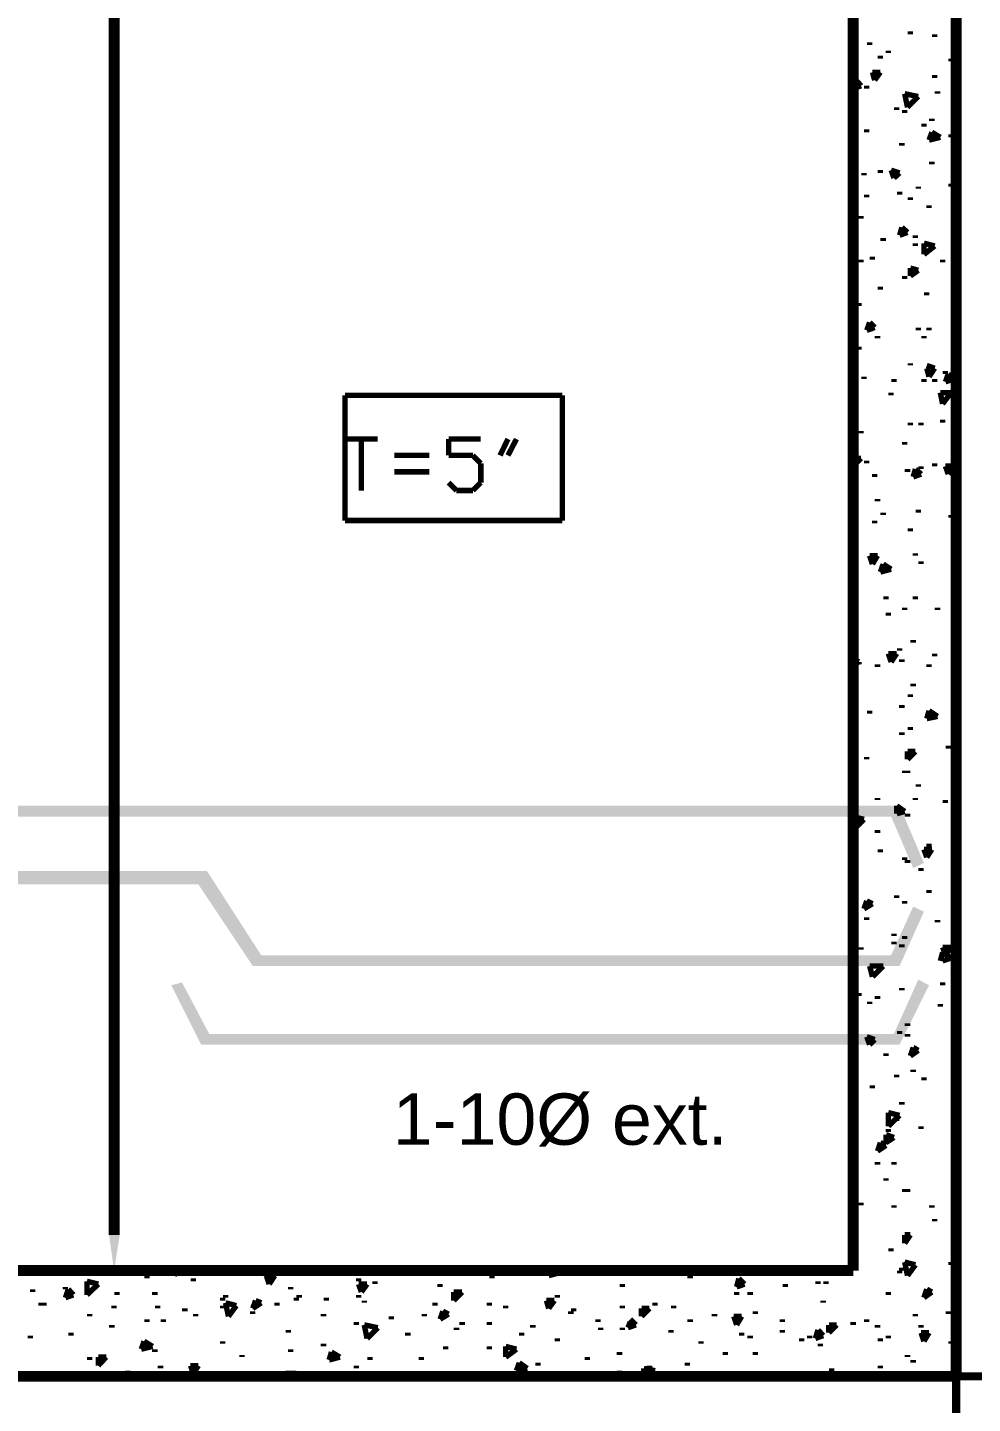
# Model space of a CAD drawing. Header units: millimetres. Extents: x 5 to 350, y 3 to 213.
# Drawn here: x 107.62 to 137.07, y 108.8 to 151.68 of the extents above; entities that cross this region are included whole.
import ezdxf

# ---------------------------------------------------------------- set-up
doc = ezdxf.new("R2010")
doc.units = ezdxf.units.MM
for name, color, linetype in [('H', 251, 'Continuous'), ('P', 255, 'Continuous'), ('T', 255, 'Continuous')]:
    doc.layers.add(name, color=color, linetype=linetype)
doc.styles.get("Standard").update_dxf_attribs({"font": 'arial.ttf'})

msp = doc.modelspace()

# ---------------------------------------------------------------- hatches: boundary and pattern name
at = {"layer": 'H', "linetype": 'Continuous'}
for points in [[(86.96, 127.088), (86.695, 127.423), (134.796, 127.423), (86.96, 127.088)], [(86.96, 127.088), (134.796, 127.423), (134.532, 127.088), (86.96, 127.088)], [(135.555, 125.642), (134.532, 127.088), (134.796, 127.423), (135.555, 125.642)], [(135.22, 125.483), (134.532, 127.088), (135.555, 125.642), (135.22, 125.483)], [(100.083, 124.972), (99.907, 125.395), (113.206, 125.395), (100.083, 124.972)], [(100.083, 124.972), (113.206, 125.395), (112.942, 124.972), (100.083, 124.972)], [(114.9, 122.767), (112.942, 124.972), (113.206, 125.395), (114.9, 122.767)], [(114.635, 122.432), (112.942, 124.972), (114.9, 122.767), (114.635, 122.432)], [(134.796, 122.432), (134.532, 122.767), (135.22, 124.284), (134.796, 122.432)], [(134.796, 122.432), (135.22, 124.284), (135.555, 124.125), (134.796, 122.432)], [(114.635, 122.432), (134.532, 122.767), (134.796, 122.432), (114.635, 122.432)], [(114.635, 122.432), (114.9, 122.767), (134.532, 122.767), (114.635, 122.432)], [(113.277, 120.315), (112.095, 121.832), (112.43, 121.92), (113.277, 120.315)], [(113.03, 119.98), (112.095, 121.832), (113.277, 120.315), (113.03, 119.98)], [(134.796, 119.98), (134.62, 120.315), (135.378, 122.008), (134.796, 119.98)], [(134.796, 119.98), (135.378, 122.008), (135.714, 121.832), (134.796, 119.98)], [(113.03, 119.98), (113.277, 120.315), (134.62, 120.315), (113.03, 119.98)], [(113.03, 119.98), (134.62, 120.315), (134.796, 119.98), (113.03, 119.98)], [(110.314, 112.942), (110.155, 114.053), (110.49, 114.053), (110.314, 112.942)]]:
    msp.add_hatch(color=256, dxfattribs=at).paths.add_polyline_path(points)

# ---------------------------------------------------------------- linework, layer by layer
at = {"layer": 'P'}
for points, const_width in [([(136.56, 202.777), (136.56, 109.643)], 0.339), ([(133.35, 199.566), (133.35, 112.942)], 0.339), ([(110.314, 198.367), (110.314, 114.053)], 0.339), ([(135.132, 151.465), (135.132, 151.553)], 0.169), ([(135.89, 151.377), (135.89, 151.465)], 0.169), ([(133.862, 151.13), (133.862, 151.218)], 0.169), ([(134.444, 150.883), (134.444, 150.954)], 0.169), ([(133.438, 150.707), (133.438, 150.795)], 0.169), ([(134.197, 150.707), (134.197, 150.795)], 0.169), ([(136.402, 150.618), (136.402, 150.707)], 0.169), ([(133.438, 150.036), (133.35, 149.86)], 0.169), ([(133.597, 149.86), (133.438, 150.036)], 0.169), ([(134.197, 150.283), (133.95, 150.283)], 0.169), ([(133.95, 150.283), (134.02, 150.036)], 0.169), ([(134.197, 150.283), (134.02, 150.036)], 0.169), ([(135.89, 150.107), (135.89, 150.195)], 0.169), ([(133.597, 149.86), (133.35, 149.772)], 0.169), ([(133.773, 149.772), (133.773, 149.86)], 0.169), ([(134.955, 149.613), (135.043, 149.19)], 0.169), ([(135.378, 149.525), (134.955, 149.613)], 0.169), ([(135.978, 149.613), (135.978, 149.684)], 0.169), ([(133.35, 149.26), (133.35, 149.348)], 0.169), ([(134.708, 149.102), (134.708, 149.19)], 0.169), ([(135.378, 149.525), (135.043, 149.19)], 0.169), ([(133.438, 148.678), (133.438, 148.766)], 0.169), ([(134.955, 149.013), (134.955, 149.102)], 0.169), ([(135.802, 148.766), (135.802, 148.837)], 0.169), ([(133.773, 148.414), (133.773, 148.502)], 0.169), ([(135.555, 148.59), (135.555, 148.678)], 0.169), ([(135.802, 148.414), (135.714, 148.167)], 0.169), ([(136.066, 148.255), (135.802, 148.414)], 0.169), ([(136.402, 148.255), (136.402, 148.343)], 0.169), ([(134.867, 147.99), (134.867, 148.078)], 0.169), ([(136.066, 148.255), (135.714, 148.167)], 0.169), ([(135.802, 147.408), (135.802, 147.496)], 0.169), ([(136.56, 147.567), (136.56, 147.655)], 0.169), ([(133.685, 147.073), (133.685, 147.144)], 0.169), ([(134.197, 147.144), (134.197, 147.232)], 0.169), ([(134.796, 147.144), (134.532, 147.232)], 0.169), ([(134.532, 147.232), (134.62, 146.985)], 0.169), ([(134.796, 147.144), (134.62, 146.985)], 0.169), ([(134.796, 146.473), (134.796, 146.562)], 0.169), ([(135.378, 146.65), (135.378, 146.72)], 0.169), ([(136.402, 146.72), (136.402, 146.808)], 0.169), ([(133.773, 146.385), (133.773, 146.473)], 0.169), ([(135.132, 146.297), (135.132, 146.385)], 0.169), ([(135.714, 146.05), (135.714, 146.138)], 0.169), ([(133.597, 145.715), (133.597, 145.803)], 0.169), ([(134.867, 145.45), (134.796, 145.203)], 0.169), ([(135.043, 145.292), (134.796, 145.203)], 0.169), ([(135.043, 145.292), (134.867, 145.45)], 0.169), ([(134.285, 145.027), (134.285, 145.115)], 0.169), ([(135.29, 145.115), (135.29, 145.203)], 0.169), ([(135.29, 144.868), (135.29, 144.956)], 0.169), ([(135.555, 144.956), (135.555, 144.604)], 0.169), ([(135.89, 144.868), (135.555, 144.956)], 0.169), ([(135.89, 144.868), (135.555, 144.604)], 0.169), ([(133.597, 144.357), (133.597, 144.445)], 0.169), ([(133.95, 144.445), (133.95, 144.533)], 0.169), ([(135.643, 144.692), (135.643, 144.78)], 0.169), ([(136.137, 144.357), (136.137, 144.445)], 0.169), ([(135.378, 144.11), (135.132, 144.18)], 0.169), ([(135.132, 144.18), (135.132, 143.933)], 0.169), ([(135.378, 144.11), (135.132, 143.933)], 0.169), ([(134.197, 143.51), (134.197, 143.598)], 0.169), ([(134.955, 143.845), (134.955, 143.933)], 0.169), ([(135.643, 143.334), (135.643, 143.422)], 0.169), ([(133.526, 142.998), (133.526, 143.087)], 0.169), ([(133.862, 142.487), (133.773, 142.24)], 0.169), ([(134.02, 142.328), (133.773, 142.24)], 0.169), ([(134.02, 142.328), (133.862, 142.487)], 0.169), ([(135.378, 142.24), (135.378, 142.328)], 0.169), ([(135.714, 142.24), (135.714, 142.328)], 0.169), ([(136.49, 142.416), (136.49, 142.487)], 0.169), ([(134.108, 141.993), (134.108, 142.064)], 0.169), ([(135.555, 141.993), (135.555, 142.064)], 0.169), ([(133.526, 141.64), (133.526, 141.728)], 0.169), ([(135.132, 141.146), (135.132, 141.217)], 0.169), ([(135.89, 141.058), (135.643, 141.146)], 0.169), ([(135.643, 141.058), (135.714, 140.794)], 0.169), ([(135.89, 141.058), (135.714, 140.794)], 0.169), ([(133.685, 140.723), (133.685, 140.794)], 0.169), ([(134.62, 140.635), (134.62, 140.723)], 0.169), ([(135.555, 140.635), (135.555, 140.723)], 0.169), ([(135.89, 140.635), (135.89, 140.723)], 0.169), ([(136.225, 140.882), (136.225, 140.97)], 0.169), ([(136.313, 140.882), (136.225, 140.635)], 0.169), ([(136.49, 140.723), (136.225, 140.635)], 0.169), ([(136.49, 140.723), (136.313, 140.882)], 0.169), ([(117.51, 136.313), (117.51, 140.212)], 0.169), ([(117.51, 140.212), (124.284, 140.212)], 0.169), ([(124.284, 140.212), (124.284, 136.313)], 0.169), ([(133.438, 140.3), (133.438, 140.37)], 0.169), ([(134.532, 140.212), (134.532, 140.3)], 0.169), ([(136.066, 140.3), (136.137, 139.947)], 0.169), ([(136.402, 140.3), (136.066, 140.3)], 0.169), ([(136.402, 140.3), (136.137, 139.947)], 0.169), ([(135.132, 139.277), (135.132, 139.365)], 0.169), ([(135.467, 139.277), (135.467, 139.365)], 0.169), ([(136.137, 139.365), (136.137, 139.453)], 0.169), ([(117.44, 138.853), (118.533, 138.853)], 0.169), ([(118.022, 138.853), (118.022, 137.248)], 0.169), ([(120.738, 138.342), (120.738, 138.853)], 0.169), ([(120.738, 138.853), (121.744, 138.853)], 0.169), ([(122.343, 138.342), (122.59, 138.853)], 0.169), ([(122.855, 138.853), (122.59, 138.342)], 0.169), ([(133.35, 138.942), (133.35, 139.03)], 0.169), ([(133.597, 139.03), (133.597, 139.1)], 0.169), ([(134.955, 138.677), (134.955, 138.765)], 0.169), ([(119.045, 138.342), (120.138, 138.342)], 0.169), ([(121.497, 138.342), (120.738, 138.342)], 0.169), ([(121.744, 138.095), (121.497, 138.342)], 0.169), ([(121.744, 137.495), (121.744, 138.095)], 0.169), ([(133.597, 138.254), (133.35, 138.007)], 0.169), ([(133.597, 138.254), (133.35, 138.254)], 0.169), ([(133.35, 138.183), (133.35, 138.007)], 0.169), ([(133.773, 138.095), (133.773, 138.183)], 0.169), ([(135.467, 137.918), (135.467, 138.007)], 0.169), ([(135.89, 138.007), (135.89, 138.095)], 0.169), ([(136.49, 138.007), (136.225, 138.007)], 0.169), ([(136.225, 138.007), (136.313, 137.76)], 0.169), ([(136.49, 138.007), (136.313, 137.76)], 0.169), ([(120.138, 137.83), (119.045, 137.83)], 0.169), ([(134.02, 137.672), (134.02, 137.76)], 0.169), ([(135.043, 137.83), (135.043, 137.918)], 0.169), ([(135.29, 137.918), (135.22, 137.672)], 0.169), ([(135.467, 137.76), (135.22, 137.672)], 0.169), ([(135.467, 137.76), (135.29, 137.918)], 0.169), ([(120.738, 137.495), (120.985, 137.248)], 0.169), ([(120.985, 137.248), (121.497, 137.248)], 0.169), ([(121.497, 137.248), (121.744, 137.495)], 0.169), ([(136.49, 137.248), (136.49, 137.336)], 0.169), ([(134.108, 136.913), (134.108, 136.984)], 0.169), ([(124.284, 136.313), (117.51, 136.313)], 0.169), ([(124.284, 136.313), (124.284, 136.313)], 0.169), ([(134.02, 136.225), (134.02, 136.313)], 0.169), ([(134.285, 136.49), (134.285, 136.56)], 0.169), ([(135.378, 136.56), (135.378, 136.648)], 0.169), ([(136.402, 136.402), (136.402, 136.49)], 0.169), ([(136.56, 136.56), (136.56, 136.648)], 0.169), ([(135.132, 135.978), (135.132, 136.066)], 0.169), ([(135.132, 135.978), (135.132, 136.066)], 0.169), ([(134.108, 135.22), (133.862, 135.22)], 0.169), ([(133.862, 135.22), (133.95, 134.955)], 0.169), ([(134.108, 135.22), (133.95, 134.955)], 0.169), ([(135.29, 135.22), (135.29, 135.29)], 0.169), ([(135.467, 134.955), (135.467, 135.043)], 0.169), ([(134.285, 134.955), (134.197, 134.708)], 0.169), ([(134.532, 134.796), (134.197, 134.708)], 0.169), ([(134.532, 134.796), (134.285, 134.955)], 0.169), ([(134.373, 133.862), (134.373, 133.95)], 0.169), ([(135.29, 133.862), (135.29, 133.95)], 0.169), ([(136.49, 133.773), (136.49, 133.862)], 0.169), ([(134.444, 133.35), (134.444, 133.438)], 0.169), ([(134.955, 133.526), (134.955, 133.597)], 0.169), ([(135.978, 133.526), (135.978, 133.597)], 0.169), ([(135.22, 132.503), (135.22, 132.592)], 0.169), ([(133.526, 131.904), (133.35, 131.992)], 0.169), ([(134.708, 132.168), (134.444, 132.168)], 0.169), ([(134.444, 132.168), (134.532, 131.904)], 0.169), ([(134.708, 132.168), (134.532, 131.904)], 0.169), ([(134.796, 132.256), (134.796, 132.327)], 0.169), ([(134.867, 131.904), (134.867, 131.992)], 0.169), ([(135.89, 132.08), (135.89, 132.168)], 0.169), ([(136.49, 132.168), (136.49, 132.256)], 0.169), ([(133.526, 131.904), (133.35, 131.833)], 0.169), ([(133.35, 131.745), (133.35, 131.833)], 0.169), ([(133.526, 131.833), (133.526, 131.904)], 0.169), ([(134.108, 131.745), (134.108, 131.833)], 0.169), ([(135.714, 131.745), (135.714, 131.833)], 0.169), ([(135.22, 131.145), (135.22, 131.233)], 0.169), ([(135.132, 130.81), (135.132, 130.898)], 0.169), ([(133.862, 130.298), (133.862, 130.387)], 0.169), ([(134.867, 130.475), (134.867, 130.563)], 0.169), ([(135.714, 130.387), (135.643, 130.14)], 0.169), ([(135.978, 130.21), (135.714, 130.387)], 0.169), ([(135.132, 129.787), (135.132, 129.875)], 0.169), ([(135.978, 130.21), (135.643, 130.14)], 0.169), ([(134.867, 129.628), (134.867, 129.716)], 0.169), ([(135.29, 129.117), (135.043, 128.87)], 0.169), ([(135.29, 129.117), (135.043, 129.117)], 0.169), ([(135.043, 129.117), (135.043, 128.87)], 0.169), ([(136.313, 129.205), (136.313, 129.293)], 0.169), ([(133.773, 128.87), (133.773, 128.94)], 0.169), ([(134.955, 128.446), (134.955, 128.517)], 0.169), ([(135.043, 128.446), (135.043, 128.517)], 0.169), ([(135.378, 128.023), (135.378, 128.094)], 0.169), ([(134.108, 127.6), (134.108, 127.67)], 0.169), ([(134.955, 127.247), (134.708, 127.423)], 0.169), ([(134.708, 127.423), (134.708, 127.176)], 0.169), ([(135.29, 127.6), (135.29, 127.67)], 0.169), ([(136.225, 127.512), (136.225, 127.6)], 0.169), ([(133.35, 127.088), (133.438, 126.753)], 0.169), ([(133.685, 127), (133.35, 127.088)], 0.169), ([(133.685, 127), (133.438, 126.753)], 0.169), ([(134.955, 127.247), (134.708, 127.176)], 0.169), ([(135.043, 127.088), (135.043, 127.176)], 0.169), ([(136.49, 127), (136.49, 127.088)], 0.169), ([(134.108, 126.577), (134.108, 126.665)], 0.169), ([(134.197, 125.977), (134.197, 126.065)], 0.169), ([(135.802, 126.065), (135.555, 126.065)], 0.169), ([(135.555, 126.065), (135.643, 125.818)], 0.169), ([(135.802, 126.065), (135.643, 125.818)], 0.169), ([(135.714, 126.153), (135.714, 126.242)], 0.169), ([(134.955, 125.73), (134.955, 125.818)], 0.169), ([(135.043, 125.642), (135.043, 125.73)], 0.169), ([(135.467, 125.395), (135.467, 125.483)], 0.169), ([(135.714, 124.707), (135.714, 124.795)], 0.169), ([(133.773, 124.46), (133.685, 124.213)], 0.169), ([(133.95, 124.372), (133.685, 124.213)], 0.169), ([(133.95, 124.372), (133.773, 124.46)], 0.169), ([(134.708, 124.548), (134.708, 124.636)], 0.169), ([(134.955, 124.372), (134.955, 124.46)], 0.169), ([(133.773, 123.86), (133.773, 123.948)], 0.169), ([(135.978, 123.79), (135.978, 123.86)], 0.169), ([(134.62, 123.366), (134.62, 123.437)], 0.169), ([(133.438, 123.278), (133.35, 123.102)], 0.169), ([(133.438, 123.278), (133.35, 123.278)], 0.169), ([(133.597, 122.943), (133.597, 123.014)], 0.169), ([(134.62, 123.102), (134.62, 123.19)], 0.169), ([(134.867, 123.014), (134.867, 123.102)], 0.169), ([(134.955, 123.278), (134.955, 123.366)], 0.169), ([(136.402, 123.014), (136.137, 123.014)], 0.169), ([(136.137, 123.014), (136.225, 122.767)], 0.169), ([(136.402, 123.014), (136.225, 122.767)], 0.169), ([(136.137, 122.855), (136.066, 122.59)], 0.169), ([(136.402, 122.678), (136.137, 122.855)], 0.169), ([(136.402, 122.678), (136.137, 122.59)], 0.169), ([(133.862, 122.432), (133.95, 122.096)], 0.169), ([(134.285, 122.432), (133.862, 122.432)], 0.169), ([(134.285, 122.432), (133.95, 122.096)], 0.169), ([(134.867, 121.673), (134.867, 121.744)], 0.169), ([(136.137, 121.832), (136.137, 121.92)], 0.169), ([(136.49, 121.832), (136.49, 121.92)], 0.169), ([(133.526, 121.497), (133.526, 121.585)], 0.169), ([(133.862, 121.25), (133.862, 121.32)], 0.169), ([(134.108, 121.408), (134.108, 121.497)], 0.169), ([(136.066, 121.162), (136.066, 121.25)], 0.169), ([(134.796, 120.315), (134.796, 120.403)], 0.169), ([(135.043, 120.562), (135.043, 120.65)], 0.169), ([(136.56, 120.474), (136.56, 120.562)], 0.169), ([(134.02, 120.138), (133.773, 120.227)], 0.169), ([(133.773, 120.227), (133.862, 119.98)], 0.169), ([(134.02, 120.138), (133.862, 119.98)], 0.169), ([(135.043, 120.227), (135.043, 120.315)], 0.169), ([(134.373, 119.627), (134.373, 119.715)], 0.169), ([(135.22, 119.892), (135.132, 119.627)], 0.169), ([(135.378, 119.803), (135.132, 119.627)], 0.169), ([(135.378, 119.803), (135.22, 119.892)], 0.169), ([(136.56, 119.556), (136.56, 119.627)], 0.169), ([(135.22, 119.133), (135.22, 119.204)], 0.169), ([(133.95, 118.622), (133.95, 118.71)], 0.169), ([(134.708, 118.957), (134.708, 119.045)], 0.169), ([(135.555, 118.868), (135.555, 118.957)], 0.169), ([(136.56, 118.957), (136.56, 119.045)], 0.169), ([(134.444, 117.863), (134.444, 117.44)], 0.169), ([(134.796, 117.775), (134.444, 117.863)], 0.169), ([(134.867, 118.11), (134.867, 118.198)], 0.169), ([(134.796, 117.775), (134.444, 117.44)], 0.169), ([(134.708, 117.598), (134.708, 117.687)], 0.169), ([(135.467, 117.352), (135.467, 117.44)], 0.169), ([(134.62, 117.087), (134.373, 117.175)], 0.169), ([(134.373, 117.175), (134.373, 116.928)], 0.169), ([(134.62, 117.087), (134.373, 116.928)], 0.169), ([(134.444, 117.263), (134.444, 117.352)], 0.169), ([(134.444, 117.016), (134.444, 117.087)], 0.169), ([(134.197, 116.928), (134.108, 116.664)], 0.169), ([(134.373, 116.84), (134.108, 116.664)], 0.169), ([(134.373, 116.84), (134.197, 116.928)], 0.169), ([(136.49, 116.664), (136.49, 116.752)], 0.169), ([(134.108, 116.24), (134.108, 116.328)], 0.169), ([(134.62, 116.24), (134.62, 116.328)], 0.169), ([(133.35, 115.658), (133.35, 115.746)], 0.169), ([(134.373, 115.746), (134.373, 115.817)], 0.169), ([(134.955, 115.394), (134.955, 115.482)], 0.169), ([(135.043, 115.394), (135.043, 115.482)], 0.169), ([(133.597, 114.97), (133.597, 115.058)], 0.169), ([(134.62, 114.9), (134.62, 114.97)], 0.169), ([(135.802, 114.9), (135.802, 114.97)], 0.169), ([(136.56, 115.235), (136.56, 115.058)], 0.169), ([(136.56, 115.058), (136.56, 115.147)], 0.169), ([(135.89, 114.476), (135.89, 114.547)], 0.169), ([(135.132, 114.053), (134.955, 113.788)], 0.169), ([(135.132, 114.053), (134.955, 114.053)], 0.169), ([(134.955, 114.053), (134.955, 113.788)], 0.169), ([(133.438, 113.877), (133.35, 113.965)], 0.169), ([(133.438, 113.877), (133.35, 113.877)], 0.169), ([(134.532, 113.542), (134.532, 113.63)], 0.169), ([(134.955, 113.206), (135.043, 112.783)], 0.169), ([(135.29, 113.118), (134.955, 113.206)], 0.169), ([(135.29, 113.118), (135.043, 112.783)], 0.169), ([(136.402, 113.118), (136.402, 113.206)], 0.169), ([(133.35, 112.942), (88.23, 112.942)], 0.339), ([(108.038, 112.942), (109.643, 112.942)], 0.339), ([(109.643, 112.854), (109.643, 112.942)], 0.169), ([(111.337, 112.695), (111.337, 112.783)], 0.169), ([(112.272, 112.942), (112.183, 112.783)], 0.169), ([(112.183, 112.942), (112.183, 112.783)], 0.169), ([(112.783, 112.607), (112.783, 112.695)], 0.169), ([(115.323, 112.783), (115.058, 112.783)], 0.169), ([(115.058, 112.783), (115.147, 112.518)], 0.169), ([(115.323, 112.783), (115.147, 112.518)], 0.169), ([(117.934, 112.607), (117.934, 112.695)], 0.169), ([(119.98, 112.854), (119.98, 112.942)], 0.169), ([(122.096, 112.695), (122.096, 112.783)], 0.169), ([(123.102, 112.783), (123.102, 112.854)], 0.169), ([(123.948, 112.942), (123.86, 112.783)], 0.169), ([(124.125, 112.854), (123.86, 112.783)], 0.169), ([(124.125, 112.854), (124.125, 112.942)], 0.169), ([(128.27, 112.695), (128.27, 112.783)], 0.169), ([(129.787, 112.695), (129.716, 112.43)], 0.169), ([(129.963, 112.518), (129.787, 112.695)], 0.169), ([(132.838, 112.854), (132.838, 112.942)], 0.169), ([(134.796, 112.854), (134.796, 112.942)], 0.169), ([(134.867, 112.942), (134.867, 113.03)], 0.169), ([(135.043, 112.783), (135.043, 112.854)], 0.169), ([(107.774, 112.272), (107.774, 112.36)], 0.169), ([(108.797, 112.36), (108.797, 112.43)], 0.169), ([(108.885, 112.36), (108.797, 112.095)], 0.169), ([(109.044, 112.183), (108.885, 112.36)], 0.169), ([(109.467, 112.607), (109.467, 112.183)], 0.169), ([(109.82, 112.518), (109.467, 112.607)], 0.169), ([(109.82, 112.518), (109.467, 112.183)], 0.169), ([(109.467, 112.272), (109.467, 112.36)], 0.169), ([(110.402, 112.183), (110.402, 112.272)], 0.169), ([(111.584, 112.183), (111.584, 112.272)], 0.169), ([(115.817, 112.36), (115.817, 112.43)], 0.169), ([(118.198, 112.518), (117.934, 112.518)], 0.169), ([(117.934, 112.518), (118.022, 112.272)], 0.169), ([(118.198, 112.518), (118.022, 112.272)], 0.169), ([(118.445, 112.518), (118.445, 112.607)], 0.169), ([(120.474, 112.43), (120.474, 112.518)], 0.169), ([(121.162, 112.272), (120.897, 112.007)], 0.169), ([(121.162, 112.272), (120.897, 112.272)], 0.169), ([(120.897, 112.272), (120.897, 112.007)], 0.169), ([(126.153, 112.43), (126.153, 112.518)], 0.169), ([(129.963, 112.518), (129.716, 112.43)], 0.169), ([(129.716, 112.183), (129.716, 112.272)], 0.169), ([(130.14, 112.183), (130.14, 112.272)], 0.169), ([(131.233, 112.43), (131.233, 112.518)], 0.169), ([(132.256, 112.518), (132.256, 112.607)], 0.169), ([(132.503, 112.518), (132.503, 112.607)], 0.169), ([(134.444, 112.183), (134.444, 112.272)], 0.169), ([(135.643, 112.36), (135.555, 112.095)], 0.169), ([(135.802, 112.272), (135.555, 112.095)], 0.169), ([(135.802, 112.272), (135.643, 112.36)], 0.169), ([(108.038, 111.848), (108.038, 111.936)], 0.169), ([(108.126, 111.848), (108.126, 111.936)], 0.169), ([(109.044, 112.183), (108.797, 112.095)], 0.169), ([(110.314, 111.76), (110.314, 111.848)], 0.169), ([(111.672, 111.76), (111.672, 111.848)], 0.169), ([(113.7, 112.007), (113.7, 112.095)], 0.169), ([(113.7, 111.76), (113.7, 111.848)], 0.169), ([(113.788, 112.095), (113.788, 112.183)], 0.169), ([(113.788, 111.936), (113.877, 111.513)], 0.169), ([(114.124, 111.848), (113.788, 111.936)], 0.169), ([(114.124, 111.848), (113.877, 111.513)], 0.169), ([(114.723, 112.007), (114.635, 111.76)], 0.169), ([(114.9, 111.936), (114.635, 111.76)], 0.169), ([(114.9, 111.936), (114.723, 112.007)], 0.169), ([(115.394, 111.848), (115.394, 111.936)], 0.169), ([(115.993, 112.007), (115.993, 112.095)], 0.169), ([(116.082, 112.095), (116.082, 112.183)], 0.169), ([(116.928, 112.007), (116.928, 112.095)], 0.169), ([(117.934, 112.095), (117.934, 112.183)], 0.169), ([(118.11, 111.936), (118.11, 112.007)], 0.169), ([(120.315, 111.848), (120.315, 111.936)], 0.169), ([(122.008, 111.848), (122.008, 111.936)], 0.169), ([(122.52, 111.76), (122.52, 111.848)], 0.169), ([(124.037, 112.007), (123.79, 112.007)], 0.169), ([(123.79, 112.007), (123.86, 111.76)], 0.169), ([(124.037, 112.007), (123.86, 111.76)], 0.169), ([(124.125, 112.095), (124.125, 112.183)], 0.169), ([(126.153, 111.76), (126.153, 111.848)], 0.169), ([(127.176, 111.848), (127.176, 111.936)], 0.169), ([(127.758, 111.76), (127.758, 111.848)], 0.169), ([(132.415, 111.936), (132.415, 112.007)], 0.169), ([(109.555, 111.513), (109.555, 111.584)], 0.169), ([(111.337, 111.337), (111.337, 111.425)], 0.169), ([(111.848, 111.337), (111.848, 111.425)], 0.169), ([(112.518, 111.672), (112.518, 111.76)], 0.169), ([(112.854, 111.513), (112.854, 111.584)], 0.169), ([(114.635, 111.584), (114.635, 111.672)], 0.169), ([(116.84, 111.513), (116.84, 111.584)], 0.169), ([(118.957, 111.425), (118.957, 111.513)], 0.169), ([(119.98, 111.513), (119.98, 111.584)], 0.169), ([(120.562, 111.672), (120.474, 111.425)], 0.169), ([(120.738, 111.584), (120.474, 111.425)], 0.169), ([(120.738, 111.584), (120.562, 111.672)], 0.169), ([(124.548, 111.584), (124.548, 111.672)], 0.169), ([(124.636, 111.672), (124.636, 111.76)], 0.169), ([(125.395, 111.337), (125.395, 111.425)], 0.169), ([(126.577, 111.248), (126.4, 111.425)], 0.169), ([(127, 111.76), (126.753, 111.513)], 0.169), ([(127, 111.76), (126.753, 111.76)], 0.169), ([(126.753, 111.76), (126.753, 111.513)], 0.169), ([(126.824, 111.584), (126.824, 111.672)], 0.169), ([(128.27, 111.337), (128.27, 111.425)], 0.169), ([(129.028, 111.513), (129.028, 111.584)], 0.169), ([(129.875, 111.513), (129.628, 111.513)], 0.169), ([(129.628, 111.513), (129.716, 111.248)], 0.169), ([(129.875, 111.513), (129.716, 111.248)], 0.169), ([(130.298, 111.584), (130.298, 111.672)], 0.169), ([(131.145, 111.337), (131.145, 111.425)], 0.169), ([(133.773, 111.337), (133.773, 111.425)], 0.169), ([(135.29, 111.513), (135.29, 111.584)], 0.169), ([(136.313, 111.584), (136.313, 111.672)], 0.169), ([(136.49, 111.513), (136.49, 111.584)], 0.169), ([(108.973, 110.913), (108.973, 111.002)], 0.169), ([(110.243, 111.16), (110.243, 111.248)], 0.169), ([(115.746, 111.002), (115.746, 111.09)], 0.169), ([(117.863, 111.248), (117.863, 111.337)], 0.169), ([(118.11, 111.248), (118.198, 110.825)], 0.169), ([(118.533, 111.16), (118.11, 111.248)], 0.169), ([(118.533, 111.16), (118.198, 110.825)], 0.169), ([(119.468, 110.913), (119.468, 111.002)], 0.169), ([(120.985, 111.09), (120.985, 111.16)], 0.169), ([(121.162, 111.248), (121.162, 111.337)], 0.169), ([(122.008, 111.248), (122.008, 111.337)], 0.169), ([(123.014, 110.913), (123.014, 111.002)], 0.169), ([(123.366, 111.16), (123.366, 111.248)], 0.169), ([(125.483, 111.09), (125.483, 111.16)], 0.169), ([(126.153, 111.09), (126.153, 111.16)], 0.169), ([(126.4, 111.337), (126.33, 111.16)], 0.169), ([(126.577, 111.248), (126.33, 111.16)], 0.169), ([(127.67, 111.002), (127.67, 111.09)], 0.169), ([(129.875, 110.913), (129.875, 111.002)], 0.169), ([(131.145, 111.002), (131.145, 111.09)], 0.169), ([(132.256, 111.09), (132.168, 110.825)], 0.169), ([(132.415, 110.913), (132.256, 111.09)], 0.169), ([(132.838, 111.248), (132.592, 111.002)], 0.169), ([(132.838, 111.248), (132.592, 111.248)], 0.169), ([(132.592, 111.248), (132.592, 111.002)], 0.169), ([(133.35, 111.248), (133.35, 111.337)], 0.169), ([(134.108, 111.16), (134.108, 111.248)], 0.169), ([(135.467, 111.16), (135.467, 111.248)], 0.169), ([(135.714, 111.002), (135.467, 111.002)], 0.169), ([(135.467, 111.002), (135.555, 110.737)], 0.169), ([(135.714, 111.002), (135.555, 110.737)], 0.169), ([(136.56, 111.16), (136.56, 111.248)], 0.169), ([(107.703, 110.825), (107.703, 110.913)], 0.169), ([(111.248, 110.737), (111.16, 110.49)], 0.169), ([(111.513, 110.578), (111.16, 110.49)], 0.169), ([(111.513, 110.578), (111.248, 110.737)], 0.169), ([(113.7, 110.666), (113.7, 110.737)], 0.169), ([(116.84, 110.578), (116.84, 110.666)], 0.169), ([(120.65, 110.49), (120.65, 110.578)], 0.169), ([(122.008, 110.49), (122.008, 110.578)], 0.169), ([(122.52, 110.578), (122.52, 110.243)], 0.169), ([(122.855, 110.49), (122.52, 110.578)], 0.169), ([(124.125, 110.737), (124.125, 110.825)], 0.169), ([(128.605, 110.666), (128.605, 110.737)], 0.169), ([(130.14, 110.825), (130.14, 110.913)], 0.169), ([(131.745, 110.737), (131.745, 110.825)], 0.169), ([(131.992, 110.825), (131.992, 110.913)], 0.169), ([(132.415, 110.913), (132.168, 110.825)], 0.169), ([(132.327, 110.578), (132.327, 110.666)], 0.169), ([(134.197, 110.737), (134.197, 110.825)], 0.169), ([(134.444, 110.825), (134.444, 110.913)], 0.169), ([(136.402, 110.666), (136.402, 110.737)], 0.169), ([(109.555, 110.155), (109.555, 110.243)], 0.169), ([(110.067, 110.243), (109.82, 109.978)], 0.169), ([(110.067, 110.243), (109.82, 110.243)], 0.169), ([(109.82, 110.243), (109.82, 109.978)], 0.169), ([(111.584, 110.402), (111.584, 110.49)], 0.169), ([(114.3, 110.243), (114.3, 110.314)], 0.169), ([(115.817, 110.402), (115.817, 110.49)], 0.169), ([(117.087, 110.402), (117.016, 110.155)], 0.169), ([(117.352, 110.243), (117.016, 110.155)], 0.169), ([(117.352, 110.243), (117.087, 110.402)], 0.169), ([(118.286, 110.155), (118.286, 110.243)], 0.169), ([(119.892, 110.155), (119.892, 110.243)], 0.169), ([(122.855, 110.49), (122.52, 110.243)], 0.169), ([(125.06, 110.155), (125.06, 110.243)], 0.169), ([(126.065, 110.314), (126.065, 110.402)], 0.169), ([(129.364, 110.314), (129.364, 110.402)], 0.169), ([(130.298, 110.314), (130.298, 110.402)], 0.169), ([(135.043, 110.243), (135.043, 110.314)], 0.169), ([(135.22, 110.067), (135.22, 110.155)], 0.169), ([(136.56, 109.643), (84.914, 109.643)], 0.339), ([(110.737, 109.732), (110.737, 109.82)], 0.169), ([(111.76, 109.89), (111.76, 109.978)], 0.169), ([(112.942, 109.978), (112.695, 109.978)], 0.169), ([(112.695, 109.978), (112.783, 109.732)], 0.169), ([(112.942, 109.978), (112.783, 109.732)], 0.169), ([(115.905, 109.732), (115.658, 109.732)], 0.169), ([(115.658, 109.732), (115.658, 109.643)], 0.169), ([(115.905, 109.732), (115.817, 109.643)], 0.169), ([(115.905, 109.732), (115.905, 109.82)], 0.169), ([(117.863, 109.89), (117.863, 109.978)], 0.169), ([(122.943, 110.067), (122.855, 109.82)], 0.169), ([(123.19, 109.89), (122.855, 109.82)], 0.169), ([(123.19, 109.89), (122.943, 110.067)], 0.169), ([(123.525, 109.978), (123.525, 110.067)], 0.169), ([(126.065, 109.732), (126.065, 109.82)], 0.169), ([(126.824, 109.89), (126.824, 109.643)], 0.169), ([(127.176, 109.82), (126.824, 109.89)], 0.169), ([(127, 109.89), (127, 109.978)], 0.169), ([(127.176, 109.82), (127, 109.643)], 0.169), ([(128.182, 109.978), (128.182, 110.067)], 0.169), ([(128.94, 109.643), (128.782, 109.732)], 0.169), ([(128.782, 109.732), (128.782, 109.643)], 0.169), ([(132.68, 109.82), (132.68, 109.89)], 0.169), ([(132.68, 109.732), (132.68, 109.82)], 0.169), ([(134.197, 109.89), (134.197, 109.978)], 0.169), ([(136.49, 109.82), (136.49, 109.89)], 0.169), ([(136.56, 109.643), (141.482, 109.643)], 0.254), ([(136.56, 104.81), (136.56, 109.643)], 0.254), ([(136.56, 109.643), (136.56, 109.643)], 0.254)]:
    msp.add_lwpolyline(points, dxfattribs=dict(at, const_width=const_width))

# ---------------------------------------------------------------- texts
at = {"layer": 'T', "insert": (119, 116.8), "char_height": 1.6, "attachment_point": 7}
msp.add_mtext('{\\fArial|b0|i0|c0|p18;1-10Ø ext.}', dxfattribs=at)

doc.saveas('drawing.dxf')
